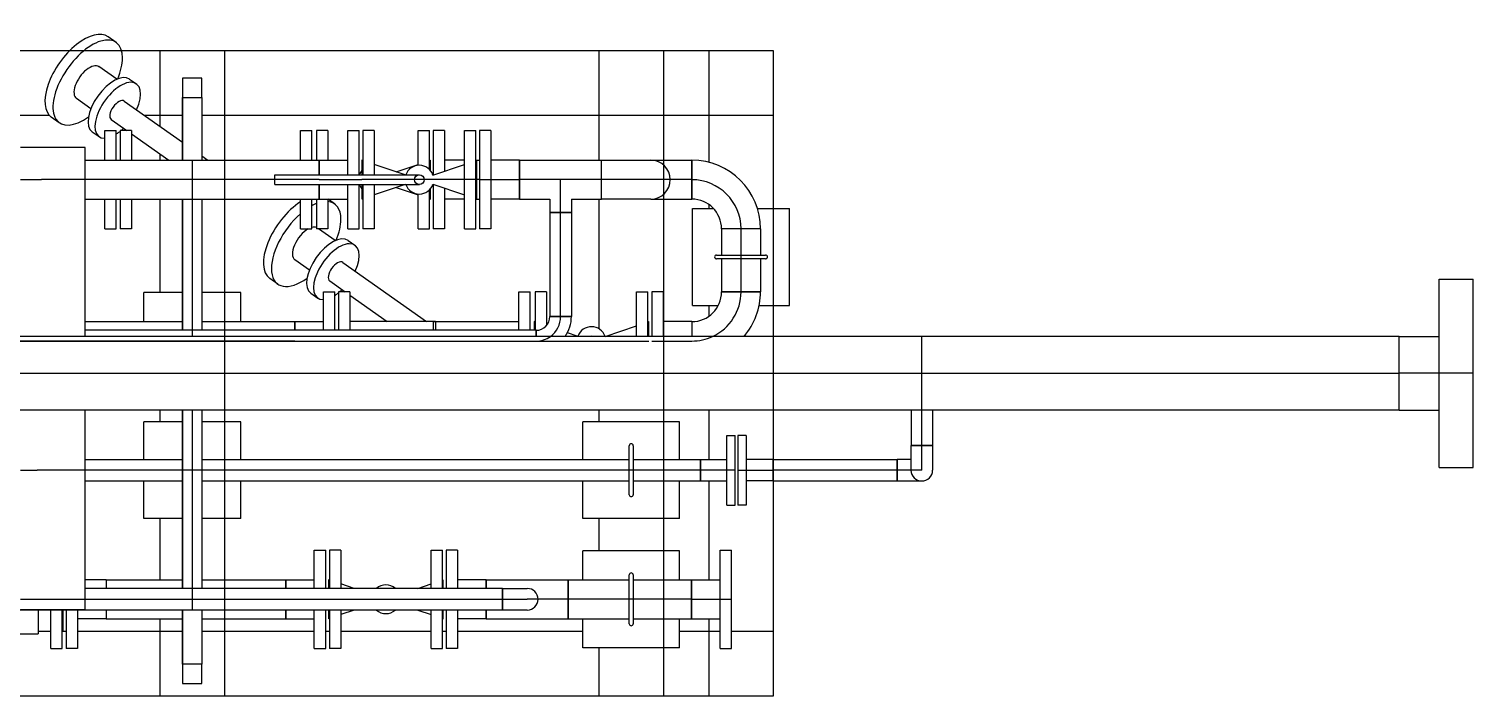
# Model space of a CAD drawing. Header units: inches. Extents: x 517790 to 538444, y 301815 to 302461.
# Drawn here: x 517891.53 to 517893.642, y 302294.285 to 302295.26 of the extents above; entities that cross this region are included whole.
import ezdxf

# ---------------------------------------------------------------- set-up
doc = ezdxf.new("R2010")
doc.units = ezdxf.units.IN
doc.header["$MEASUREMENT"] = 0
doc.layers.add('硅胶总平面底图 工艺装置区', color=253, linetype='Continuous')

msp = doc.modelspace()

# ---------------------------------------------------------------- linework, layer by layer
at = {"layer": '硅胶总平面底图 工艺装置区', "color": 253, "linetype": 'Continuous', "lineweight": -3}
for p, q in [((517891.6573, 302295.2407), (517891.6456, 302295.2489)), ((517891.0675, 302295.2287), (517891.5896, 302295.2287)), ((517891.5896, 302295.2287), (517891.6653, 302295.2287)), ((517891.6653, 302295.2287), (517892.6183, 302295.2287)), ((517891.7215, 302295.2287), (517891.8159, 302295.2287)), ((517891.7215, 302295.2287), (517891.7215, 302295.1179)), ((517891.8159, 302295.2287), (517891.8159, 302295.0683)), ((517891.8159, 302295.2287), (517891.8159, 302295.1343)), ((517892.3634, 302295.2287), (517892.4578, 302295.2287)), ((517892.3634, 302295.2287), (517892.3634, 302295.0683)), ((517892.4578, 302295.2287), (517892.4578, 302295.0683)), ((517892.4578, 302295.2287), (517892.4578, 302295.1343)), ((517892.5239, 302295.2287), (517892.6183, 302295.2287)), ((517892.5239, 302295.2287), (517892.5239, 302295.0653)), ((517892.6183, 302295.2287), (517892.6183, 302295.1343)), ((517892.6183, 302295.2287), (517892.6183, 302294.9977)), ((517891.6583, 302295.1867), (517891.6322, 302295.2052)), ((517891.677, 302295.187), (517891.687, 302295.1799)), ((517891.7545, 302295.1882), (517891.7546, 302295.1882)), ((517891.7545, 302295.1882), (517891.7546, 302295.1882)), ((517891.7829, 302295.1882), (517891.7546, 302295.1882)), ((517891.7829, 302295.1882), (517891.7546, 302295.1882)), ((517891.7546, 302295.1882), (517891.7546, 302295.1599)), ((517891.7546, 302295.1882), (517891.7546, 302295.1599)), ((517891.7829, 302295.1599), (517891.7829, 302295.1882)), ((517891.7829, 302295.1599), (517891.7829, 302295.1882)), ((517891.6205, 302295.1437), (517891.5993, 302295.1587)), ((517891.6693, 302295.1548), (517891.7546, 302295.0946)), ((517891.7546, 302295.1599), (517891.7545, 302295.1599)), ((517891.7545, 302295.1599), (517891.7546, 302295.1599)), ((517891.7546, 302295.1599), (517891.7829, 302295.1599)), ((517891.7546, 302295.1599), (517891.7829, 302295.1599)), ((517891.7546, 302295.0683), (517891.7546, 302295.1599)), ((517891.7546, 302295.1599), (517891.7546, 302295.0683)), ((517891.7829, 302295.1599), (517891.7829, 302295.0683)), ((517891.7829, 302295.1599), (517891.7829, 302295.0683)), ((517891.0675, 302295.1343), (517891.5594, 302295.1343)), ((517891.6984, 302295.1343), (517891.7546, 302295.1343)), ((517891.7829, 302295.1343), (517892.6183, 302295.1343)), ((517891.5742, 302295.1232), (517891.5625, 302295.1315)), ((517891.6503, 302295.1279), (517891.673, 302295.1118)), ((517891.6225, 302295.1099), (517891.6325, 302295.1028)), ((517891.641, 302295.0683), (517891.641, 302295.1118)), ((517891.641, 302295.1118), (517891.6575, 302295.1118)), ((517891.6575, 302295.0683), (517891.6575, 302295.1118)), ((517891.6631, 302295.1118), (517891.6631, 302295.0683)), ((517891.6797, 302295.1118), (517891.6631, 302295.1118)), ((517891.6797, 302295.1118), (517891.6797, 302295.0683)), ((517891.6797, 302295.107), (517891.7344, 302295.0683)), ((517891.9269, 302295.0683), (517891.9269, 302295.1118)), ((517891.9269, 302295.1118), (517891.9435, 302295.1118)), ((517891.9435, 302295.0683), (517891.9435, 302295.1118)), ((517891.9505, 302295.1118), (517891.9505, 302295.0683)), ((517891.9671, 302295.1118), (517891.9505, 302295.1118)), ((517891.9671, 302295.1118), (517891.9671, 302295.0683)), ((517891.9961, 302295.047), (517891.9961, 302295.1118)), ((517891.9961, 302295.1118), (517892.0127, 302295.1118)), ((517892.0127, 302295.047), (517892.0127, 302295.1118)), ((517892.0183, 302295.1118), (517892.0183, 302295.047)), ((517892.0348, 302295.1118), (517892.0183, 302295.1118)), ((517892.0348, 302295.1118), (517892.0348, 302295.047)), ((517892.099, 302295.0608), (517892.099, 302295.1118)), ((517892.099, 302295.1118), (517892.1155, 302295.1118)), ((517892.1155, 302295.0548), (517892.1155, 302295.1118)), ((517892.1212, 302295.1118), (517892.1212, 302295.0468)), ((517892.1377, 302295.1118), (517892.1212, 302295.1118)), ((517892.1377, 302295.1118), (517892.1377, 302295.0524)), ((517892.1667, 302295.0399), (517892.1667, 302295.1118)), ((517892.1667, 302295.1118), (517892.1833, 302295.1118)), ((517892.1833, 302295.0399), (517892.1833, 302295.1118)), ((517892.1889, 302295.1118), (517892.1889, 302295.0399)), ((517892.2055, 302295.1118), (517892.1889, 302295.1118)), ((517892.2055, 302295.1118), (517892.2055, 302295.0399)), ((517891.612, 302295.0871), (517891.5176, 302295.0871)), ((517891.612, 302295.0871), (517891.5176, 302295.0871)), ((517891.612, 302294.8106), (517891.612, 302295.0871)), ((517891.612, 302294.8106), (517891.612, 302295.0871)), ((517891.7215, 302295.0775), (517891.7215, 302295.0683)), ((517891.7829, 302295.0746), (517891.7917, 302295.0683)), ((517891.612, 302295.0683), (517891.9542, 302295.0683)), ((517891.7687, 302295.0683), (517891.7687, 302294.8106)), ((517891.8159, 302295.0683), (517891.8159, 302295.0114)), ((517891.9542, 302295.0683), (517891.9542, 302295.047)), ((517891.9542, 302295.047), (517891.9542, 302295.0683)), ((517891.9542, 302295.0683), (517891.9961, 302295.0683)), ((517892.0169, 302295.0683), (517892.0169, 302295.047)), ((517892.0183, 302295.0679), (517892.0169, 302295.0683)), ((517892.0799, 302295.047), (517892.0348, 302295.0622)), ((517892.0669, 302295.0514), (517892.099, 302295.0622)), ((517892.1155, 302295.0679), (517892.117, 302295.0683)), ((517892.117, 302295.0532), (517892.117, 302295.0683)), ((517892.1207, 302295.0466), (517892.1667, 302295.0622)), ((517892.1667, 302295.0683), (517892.1377, 302295.0683)), ((517892.1833, 302295.0683), (517892.1889, 302295.0683)), ((517892.1833, 302295.0679), (517892.1847, 302295.0683)), ((517892.1847, 302295.0114), (517892.1847, 302295.0683)), ((517892.2474, 302295.0683), (517892.2055, 302295.0683)), ((517892.2474, 302295.0683), (517892.2474, 302295.0399)), ((517892.2474, 302295.0114), (517892.2474, 302295.0683)), ((517892.2474, 302295.0683), (517892.3673, 302295.0683)), ((517892.3673, 302295.0114), (517892.3673, 302295.0683)), ((517892.3673, 302295.0683), (517892.4392, 302295.0683)), ((517892.3673, 302295.0114), (517892.3673, 302295.0683)), ((517892.3673, 302295.0683), (517892.3673, 302295.0683)), ((517892.4392, 302295.0683), (517892.4992, 302295.0683)), ((517892.4578, 302295.0683), (517892.4578, 302295.0114)), ((517892.4992, 302295.0399), (517892.4992, 302295.0683)), ((517892.4992, 302295.0683), (517892.4992, 302295.0114)), ((517891.5176, 302295.0399), (517891.5482, 302295.0399)), ((517891.612, 302295.0399), (517891.5482, 302295.0399)), ((517891.8895, 302295.0399), (517891.612, 302295.0399)), ((517891.8895, 302295.0399), (517891.8895, 302295.047)), ((517891.8895, 302295.047), (517892.1008, 302295.047)), ((517891.9542, 302295.0399), (517891.8895, 302295.0399)), ((517891.8895, 302295.0328), (517891.8895, 302295.0399)), ((517891.8895, 302295.0328), (517892.1008, 302295.0328)), ((517891.9542, 302295.0399), (517892.0127, 302295.0399)), ((517891.9542, 302295.0328), (517891.9542, 302295.0114)), ((517891.9542, 302295.0114), (517891.9542, 302295.0328)), ((517891.9961, 302294.9679), (517891.9961, 302295.0328)), ((517892.0127, 302295.0399), (517892.0169, 302295.0399)), ((517892.0127, 302294.9679), (517892.0127, 302295.0328)), ((517892.1847, 302295.0399), (517892.0169, 302295.0399)), ((517892.0169, 302295.0328), (517892.0169, 302295.0114)), ((517892.0183, 302295.0328), (517892.0183, 302294.9679)), ((517892.0348, 302295.0328), (517892.0348, 302294.9679)), ((517892.0799, 302295.0328), (517892.0348, 302295.0175)), ((517892.0669, 302295.0284), (517892.099, 302295.0175)), ((517892.1207, 302295.0331), (517892.1667, 302295.0175)), ((517892.1212, 302295.033), (517892.1212, 302294.9679)), ((517892.1667, 302294.9679), (517892.1667, 302295.0399)), ((517892.1833, 302294.9679), (517892.1833, 302295.0399)), ((517892.1889, 302295.0399), (517892.1847, 302295.0399)), ((517892.1889, 302295.0399), (517892.2474, 302295.0399)), ((517892.1889, 302295.0399), (517892.1889, 302294.9679)), ((517892.2055, 302295.0399), (517892.2055, 302294.9679)), ((517892.2474, 302295.0399), (517892.2474, 302295.0114)), ((517892.2474, 302295.0399), (517892.2474, 302295.0399)), ((517892.2474, 302295.0399), (517892.2474, 302295.0399)), ((517892.3673, 302295.0399), (517892.2474, 302295.0399)), ((517892.3074, 302294.9919), (517892.3074, 302295.0399)), ((517892.3673, 302295.0399), (517892.3673, 302295.0399)), ((517892.3673, 302295.0399), (517892.3673, 302295.0399)), ((517892.4392, 302295.0399), (517892.3673, 302295.0399)), ((517892.3673, 302295.0399), (517892.3673, 302295.0399)), ((517892.4677, 302295.0399), (517892.4392, 302295.0399)), ((517892.4992, 302295.0399), (517892.4677, 302295.0399)), ((517892.4992, 302295.0399), (517892.4992, 302295.0399)), ((517892.4992, 302295.0114), (517892.4992, 302295.0399)), ((517892.4992, 302295.0399), (517892.4992, 302295.0399)), ((517892.4992, 302295.0399), (517892.4992, 302295.0399)), ((517891.612, 302295.0114), (517891.9542, 302295.0114)), ((517891.641, 302294.9679), (517891.641, 302295.0114)), ((517891.6575, 302294.9679), (517891.6575, 302295.0114)), ((517891.6631, 302295.0114), (517891.6631, 302294.9679)), ((517891.6797, 302295.0114), (517891.6797, 302294.9679)), ((517891.7215, 302295.0114), (517891.7215, 302294.8747)), ((517891.7546, 302294.8196), (517891.7546, 302295.0114)), ((517891.7546, 302295.0114), (517891.7546, 302294.8196)), ((517891.7829, 302295.0114), (517891.7829, 302294.8196)), ((517891.7829, 302295.0114), (517891.7829, 302294.8196)), ((517891.8159, 302295.0114), (517891.8159, 302294.8747)), ((517891.9269, 302294.9679), (517891.9269, 302295.0114)), ((517891.9435, 302294.9679), (517891.9435, 302295.0114)), ((517891.9505, 302295.0114), (517891.9505, 302294.9679)), ((517891.9542, 302295.0114), (517891.9961, 302295.0114)), ((517891.9671, 302295.0114), (517891.9671, 302294.9679)), ((517891.9768, 302295.0047), (517891.9673, 302295.0114)), ((517892.0183, 302295.0119), (517892.0169, 302295.0114)), ((517892.099, 302294.9679), (517892.099, 302295.019)), ((517892.1155, 302294.9679), (517892.1155, 302295.0249)), ((517892.1155, 302295.0119), (517892.117, 302295.0114)), ((517892.117, 302295.0114), (517892.117, 302295.0265)), ((517892.1377, 302295.0273), (517892.1377, 302294.9679)), ((517892.1667, 302295.0114), (517892.1377, 302295.0114)), ((517892.1833, 302295.0119), (517892.1847, 302295.0114)), ((517892.1833, 302295.0114), (517892.1889, 302295.0114)), ((517892.2474, 302295.0114), (517892.2055, 302295.0114)), ((517892.2474, 302295.0114), (517892.2916, 302295.0114)), ((517892.2916, 302295.0114), (517892.2916, 302294.9919)), ((517892.3231, 302295.0114), (517892.3673, 302295.0114)), ((517892.3231, 302295.0114), (517892.3231, 302294.9919)), ((517892.3634, 302295.0114), (517892.3634, 302294.8218)), ((517892.4392, 302295.0114), (517892.3673, 302295.0114)), ((517892.3673, 302295.0114), (517892.3673, 302295.0114)), ((517892.4392, 302295.0114), (517892.4992, 302295.0114)), ((517892.4578, 302295.0114), (517892.4578, 302294.8323)), ((517892.2916, 302294.9919), (517892.3231, 302294.9919)), ((517892.3231, 302294.9919), (517892.2916, 302294.9919)), ((517892.2916, 302294.9919), (517892.2916, 302294.8398)), ((517892.3074, 302294.9919), (517892.3074, 302294.9919)), ((517892.3074, 302294.8398), (517892.3074, 302294.9919)), ((517892.3231, 302294.9919), (517892.3231, 302294.8398)), ((517892.5003, 302294.8561), (517892.5003, 302294.9977)), ((517892.5003, 302294.9977), (517892.5308, 302294.9977)), ((517892.5239, 302295.0037), (517892.5239, 302294.9977)), ((517892.5951, 302294.9977), (517892.6419, 302294.9977)), ((517892.6183, 302294.9977), (517892.6183, 302294.8561)), ((517892.6419, 302294.8561), (517892.6419, 302294.9977)), ((517891.641, 302294.9679), (517891.6575, 302294.9679)), ((517891.6797, 302294.9679), (517891.6631, 302294.9679)), ((517891.9269, 302294.9679), (517891.9435, 302294.9679)), ((517891.9671, 302294.9679), (517891.9505, 302294.9679)), ((517891.9778, 302294.9507), (517891.9535, 302294.9679)), ((517891.9961, 302294.9679), (517892.0127, 302294.9679)), ((517892.0348, 302294.9679), (517892.0183, 302294.9679)), ((517892.099, 302294.9679), (517892.1155, 302294.9679)), ((517892.1377, 302294.9679), (517892.1212, 302294.9679)), ((517892.1667, 302294.9679), (517892.1833, 302294.9679)), ((517892.2055, 302294.9679), (517892.1889, 302294.9679)), ((517892.5996, 302294.9679), (517892.5426, 302294.9679)), ((517892.5426, 302294.9679), (517892.5426, 302294.9297)), ((517892.5996, 302294.9679), (517892.5426, 302294.9679)), ((517892.5711, 302294.9679), (517892.5711, 302294.968)), ((517892.5711, 302294.9297), (517892.5711, 302294.9679)), ((517892.5711, 302294.9679), (517892.5711, 302294.9679)), ((517892.5996, 302294.9679), (517892.5996, 302294.9297)), ((517891.9966, 302294.951), (517892.0066, 302294.9439)), ((517891.94, 302294.9077), (517891.9189, 302294.9227)), ((517892.5352, 302294.9297), (517892.607, 302294.9297)), ((517892.607, 302294.9241), (517892.5352, 302294.9241)), ((517892.5426, 302294.9241), (517892.5426, 302294.8758)), ((517892.5711, 302294.9241), (517892.5711, 302294.9297)), ((517892.5711, 302294.8758), (517892.5711, 302294.9241)), ((517892.5996, 302294.9241), (517892.5996, 302294.8758)), ((517891.9889, 302294.9188), (517892.1112, 302294.8323)), ((517891.8938, 302294.8872), (517891.8821, 302294.8955)), ((517891.9698, 302294.8919), (517891.9925, 302294.8758)), ((517893.5921, 302294.7567), (517893.5921, 302294.8945)), ((517893.5921, 302294.8945), (517893.6416, 302294.8945)), ((517893.6416, 302294.7567), (517893.6416, 302294.8945)), ((517891.7546, 302294.8747), (517891.6979, 302294.8747)), ((517891.6979, 302294.8323), (517891.6979, 302294.8747)), ((517891.8395, 302294.8747), (517891.7829, 302294.8747)), ((517891.8159, 302294.8747), (517891.8159, 302294.7027)), ((517891.8395, 302294.8323), (517891.8395, 302294.8747)), ((517891.942, 302294.8739), (517891.9521, 302294.8668)), ((517891.9605, 302294.8196), (517891.9605, 302294.8758)), ((517891.9605, 302294.8758), (517891.977, 302294.8758)), ((517891.977, 302294.8196), (517891.977, 302294.8758)), ((517891.9827, 302294.8758), (517891.9827, 302294.8196)), ((517891.9992, 302294.8758), (517891.9827, 302294.8758)), ((517891.9992, 302294.8758), (517891.9992, 302294.8196)), ((517891.9992, 302294.8711), (517892.0539, 302294.8323)), ((517892.2464, 302294.8196), (517892.2464, 302294.8758)), ((517892.2464, 302294.8758), (517892.263, 302294.8758)), ((517892.263, 302294.8196), (517892.263, 302294.8758)), ((517892.2701, 302294.8758), (517892.2701, 302294.8196)), ((517892.2866, 302294.8758), (517892.2701, 302294.8758)), ((517892.2866, 302294.8758), (517892.2866, 302294.8265)), ((517892.4185, 302294.8106), (517892.4185, 302294.8758)), ((517892.4185, 302294.8758), (517892.435, 302294.8758)), ((517892.435, 302294.8106), (517892.435, 302294.8758)), ((517892.4407, 302294.8758), (517892.4407, 302294.8106)), ((517892.4572, 302294.8758), (517892.4407, 302294.8758)), ((517892.4572, 302294.8758), (517892.4572, 302294.8106)), ((517892.5996, 302294.8758), (517892.5426, 302294.8758)), ((517892.5426, 302294.8758), (517892.5996, 302294.8758)), ((517892.5711, 302294.8758), (517892.5711, 302294.8758)), ((517892.5711, 302294.8758), (517892.5711, 302294.8758)), ((517892.2916, 302294.8398), (517892.3231, 302294.8398)), ((517892.3231, 302294.8398), (517892.2916, 302294.8398)), ((517892.3074, 302294.8398), (517892.3074, 302294.8398)), ((517892.3074, 302294.8398), (517892.3074, 302294.8398)), ((517892.5003, 302294.8561), (517892.5379, 302294.8561)), ((517892.5239, 302294.8561), (517892.5239, 302294.8401)), ((517892.5976, 302294.8561), (517892.6419, 302294.8561)), ((517892.6183, 302294.8561), (517892.6183, 302294.8106)), ((517891.612, 302294.8323), (517891.7546, 302294.8323)), ((517892.2714, 302294.8196), (517891.612, 302294.8196)), ((517891.7829, 302294.8323), (517891.9185, 302294.8323)), ((517891.9185, 302294.8323), (517891.9185, 302294.8196)), ((517891.9185, 302294.8196), (517891.9185, 302294.8323)), ((517891.9185, 302294.8323), (517891.9605, 302294.8323)), ((517892.1243, 302294.8323), (517891.9992, 302294.8323)), ((517892.1214, 302294.8196), (517892.1214, 302294.8323)), ((517892.1214, 302294.8323), (517892.2464, 302294.8323)), ((517892.1243, 302294.8323), (517892.1243, 302294.8196)), ((517892.2686, 302294.8323), (517892.2686, 302294.8196)), ((517892.2701, 302294.8319), (517892.2686, 302294.8323)), ((517892.2714, 302294.8196), (517892.2714, 302294.8106)), ((517892.2714, 302294.8106), (517892.2714, 302294.8196)), ((517892.3724, 302294.8106), (517892.4185, 302294.8262)), ((517892.435, 302294.8319), (517892.4365, 302294.8323)), ((517892.4365, 302294.8106), (517892.4365, 302294.8323)), ((517892.4992, 302294.8323), (517892.4572, 302294.8323)), ((517892.4578, 302294.8323), (517892.4578, 302294.7027)), ((517892.4992, 302294.8323), (517892.4992, 302294.8106)), ((517892.4992, 302294.8323), (517892.4992, 302294.8106)), ((517890.9848, 302294.8039), (517892.2714, 302294.8039)), ((517893.5337, 302294.8106), (517891.1574, 302294.8106)), ((517891.9185, 302294.8039), (517891.3686, 302294.8039)), ((517891.9185, 302294.8039), (517891.977, 302294.8039)), ((517892.2686, 302294.8039), (517892.4365, 302294.8039)), ((517892.2714, 302294.8039), (517892.2714, 302294.8039)), ((517892.2714, 302294.8039), (517892.2714, 302294.8039)), ((517892.3143, 302294.811), (517892.3525, 302294.811)), ((517892.3317, 302294.811), (517892.3172, 302294.8159)), ((517892.4407, 302294.8039), (517892.4992, 302294.8039)), ((517892.4992, 302294.8039), (517892.4992, 302294.8039)), ((517892.4992, 302294.8039), (517892.4992, 302294.8039)), ((517892.6183, 302294.8106), (517892.6183, 302294.7027)), ((517892.8354, 302294.7027), (517892.8354, 302294.8106)), ((517893.5337, 302294.7567), (517893.5337, 302294.8106)), ((517893.5337, 302294.8106), (517893.5921, 302294.8106)), ((517893.5337, 302294.7027), (517893.5337, 302294.8106)), ((517891.1574, 302294.7567), (517893.5337, 302294.7567)), ((517893.6416, 302294.7567), (517893.5337, 302294.7567)), ((517893.5337, 302294.7027), (517893.5337, 302294.7567)), ((517893.5921, 302294.6188), (517893.5921, 302294.7567)), ((517893.6416, 302294.6188), (517893.6416, 302294.7567)), ((517893.5337, 302294.7027), (517891.1574, 302294.7027)), ((517891.612, 302294.4263), (517891.612, 302294.7027)), ((517891.612, 302294.4263), (517891.612, 302294.7027)), ((517891.7215, 302294.7027), (517891.7215, 302294.6859)), ((517891.7546, 302294.442), (517891.7546, 302294.7027)), ((517891.7546, 302294.7027), (517891.7546, 302294.442)), ((517891.7687, 302294.7027), (517891.7687, 302294.4105)), ((517891.7829, 302294.7027), (517891.7829, 302294.442)), ((517891.7829, 302294.7027), (517891.7829, 302294.442)), ((517891.8159, 302294.7027), (517891.8159, 302294.6859)), ((517892.3634, 302294.7027), (517892.3634, 302294.6859)), ((517892.4578, 302294.7027), (517892.4578, 302294.6859)), ((517892.5239, 302294.7027), (517892.5239, 302294.6308)), ((517892.6183, 302294.7027), (517892.6183, 302294.6308)), ((517892.8197, 302294.7027), (517892.8197, 302294.651)), ((517892.8354, 302294.651), (517892.8354, 302294.7027)), ((517892.8512, 302294.7027), (517892.8512, 302294.651)), ((517893.5337, 302294.7027), (517893.5921, 302294.7027)), ((517891.6979, 302294.6308), (517891.6979, 302294.6859)), ((517891.7546, 302294.6859), (517891.6979, 302294.6859)), ((517891.8395, 302294.6859), (517891.7829, 302294.6859)), ((517891.8159, 302294.6859), (517891.8159, 302294.5443)), ((517891.8395, 302294.6308), (517891.8395, 302294.6859)), ((517892.4814, 302294.6859), (517892.3398, 302294.6859)), ((517892.3398, 302294.6308), (517892.3398, 302294.6859)), ((517892.4578, 302294.6859), (517892.4578, 302294.5443)), ((517892.4814, 302294.6308), (517892.4814, 302294.6859)), ((517892.4078, 302294.5792), (517892.4078, 302294.6509)), ((517892.4135, 302294.6509), (517892.4135, 302294.5792)), ((517892.5505, 302294.6151), (517892.5505, 302294.666)), ((517892.5505, 302294.666), (517892.5625, 302294.666)), ((517892.5625, 302294.6151), (517892.5625, 302294.666)), ((517892.5667, 302294.666), (517892.5667, 302294.6151)), ((517892.5788, 302294.666), (517892.5667, 302294.666)), ((517892.5788, 302294.666), (517892.5788, 302294.6151)), ((517892.8197, 302294.651), (517892.8512, 302294.651)), ((517892.8197, 302294.6151), (517892.8197, 302294.651)), ((517892.8512, 302294.651), (517892.8197, 302294.651)), ((517892.8354, 302294.651), (517892.8354, 302294.651)), ((517892.8354, 302294.651), (517892.8354, 302294.651)), ((517892.8354, 302294.6151), (517892.8354, 302294.651)), ((517892.8512, 302294.651), (517892.8512, 302294.6151)), ((517891.612, 302294.6308), (517891.7546, 302294.6308)), ((517891.7829, 302294.6308), (517892.4078, 302294.6308)), ((517892.4135, 302294.6308), (517892.5117, 302294.6308)), ((517892.5117, 302294.6151), (517892.5117, 302294.6308)), ((517892.5117, 302294.6308), (517892.5505, 302294.6308)), ((517892.5117, 302294.6308), (517892.5117, 302294.5993)), ((517892.6176, 302294.6308), (517892.5788, 302294.6308)), ((517892.6176, 302294.6308), (517892.6176, 302294.5993)), ((517892.6176, 302294.6308), (517892.7995, 302294.6308)), ((517892.6176, 302294.6308), (517892.6176, 302294.6151)), ((517892.6183, 302294.6308), (517892.6183, 302294.5993)), ((517892.7995, 302294.6151), (517892.7995, 302294.6308)), ((517892.8197, 302294.6308), (517892.7995, 302294.6308)), ((517892.7995, 302294.6308), (517892.7995, 302294.5993)), ((517891.5176, 302294.6151), (517891.5421, 302294.6151)), ((517891.578, 302294.6151), (517891.5421, 302294.6151)), ((517891.578, 302294.6151), (517891.578, 302294.6151)), ((517891.612, 302294.6151), (517891.578, 302294.6151)), ((517891.7546, 302294.6151), (517891.612, 302294.6151)), ((517891.7829, 302294.6151), (517891.7546, 302294.6151)), ((517892.4078, 302294.6151), (517891.7829, 302294.6151)), ((517892.4135, 302294.6151), (517892.4078, 302294.6151)), ((517892.5117, 302294.6151), (517892.4135, 302294.6151)), ((517892.5625, 302294.6151), (517892.5117, 302294.6151)), ((517892.5117, 302294.5993), (517892.5117, 302294.6151)), ((517892.5505, 302294.5641), (517892.5505, 302294.6151)), ((517892.5625, 302294.5641), (517892.5625, 302294.6151)), ((517892.5667, 302294.6151), (517892.6176, 302294.6151)), ((517892.5667, 302294.6151), (517892.5667, 302294.5641)), ((517892.5788, 302294.6151), (517892.5788, 302294.5641)), ((517892.7995, 302294.6151), (517892.6176, 302294.6151)), ((517892.6176, 302294.6151), (517892.6176, 302294.5993)), ((517892.7995, 302294.6151), (517892.7995, 302294.6151)), ((517892.7995, 302294.6151), (517892.7995, 302294.6151)), ((517892.8197, 302294.6151), (517892.7995, 302294.6151)), ((517892.7995, 302294.5993), (517892.7995, 302294.6151)), ((517892.8354, 302294.6151), (517892.8197, 302294.6151)), ((517893.5921, 302294.6188), (517893.6416, 302294.6188)), ((517891.612, 302294.5993), (517891.7546, 302294.5993)), ((517891.6979, 302294.5443), (517891.6979, 302294.5993)), ((517891.7829, 302294.5993), (517892.4078, 302294.5993)), ((517891.8395, 302294.5443), (517891.8395, 302294.5993)), ((517892.3398, 302294.5443), (517892.3398, 302294.5993)), ((517892.4135, 302294.5993), (517892.5117, 302294.5993)), ((517892.4814, 302294.5443), (517892.4814, 302294.5993)), ((517892.5117, 302294.5993), (517892.5505, 302294.5993)), ((517892.5239, 302294.5993), (517892.5239, 302294.4547)), ((517892.6176, 302294.5993), (517892.5788, 302294.5993)), ((517892.6176, 302294.5993), (517892.7995, 302294.5993)), ((517892.6183, 302294.5993), (517892.6183, 302294.2847)), ((517892.7995, 302294.5993), (517892.8354, 302294.5993)), ((517892.5505, 302294.5641), (517892.5625, 302294.5641)), ((517892.5788, 302294.5641), (517892.5667, 302294.5641)), ((517891.7546, 302294.5443), (517891.6979, 302294.5443)), ((517891.7215, 302294.5443), (517891.7215, 302294.4547)), ((517891.8395, 302294.5443), (517891.7829, 302294.5443)), ((517891.8159, 302294.5443), (517891.8159, 302294.4547)), ((517892.4814, 302294.5443), (517892.3398, 302294.5443)), ((517892.3634, 302294.5443), (517892.3634, 302294.4971)), ((517892.4578, 302294.5443), (517892.4578, 302294.4971)), ((517891.9472, 302294.442), (517891.9472, 302294.4982)), ((517891.9472, 302294.4982), (517891.9638, 302294.4982)), ((517891.9638, 302294.442), (517891.9638, 302294.4982)), ((517891.9694, 302294.4982), (517891.9694, 302294.442)), ((517891.986, 302294.4982), (517891.9694, 302294.4982)), ((517891.986, 302294.4982), (517891.986, 302294.442)), ((517892.1179, 302294.442), (517892.1179, 302294.4982)), ((517892.1179, 302294.4982), (517892.1344, 302294.4982)), ((517892.1344, 302294.442), (517892.1344, 302294.4982)), ((517892.14, 302294.4982), (517892.14, 302294.442)), ((517892.1566, 302294.4982), (517892.14, 302294.4982)), ((517892.1566, 302294.4982), (517892.1566, 302294.442)), ((517892.4814, 302294.4971), (517892.3398, 302294.4971)), ((517892.3398, 302294.4547), (517892.3398, 302294.4971)), ((517892.4578, 302294.4971), (517892.4578, 302294.2847)), ((517892.4814, 302294.4547), (517892.4814, 302294.4971)), ((517892.5408, 302294.4263), (517892.5408, 302294.4982)), ((517892.5408, 302294.4982), (517892.5573, 302294.4982)), ((517892.5573, 302294.4263), (517892.5573, 302294.4982)), ((517892.4078, 302294.3904), (517892.4078, 302294.4621)), ((517892.4135, 302294.4621), (517892.4135, 302294.3904)), ((517891.6426, 302294.4547), (517891.612, 302294.4547)), ((517892.2225, 302294.442), (517891.612, 302294.442)), ((517891.6426, 302294.4547), (517891.6426, 302294.442)), ((517891.6426, 302294.4547), (517891.6426, 302294.442)), ((517891.6426, 302294.4547), (517891.7546, 302294.4547)), ((517891.7829, 302294.4547), (517891.9053, 302294.4547)), ((517891.8159, 302294.4547), (517891.8159, 302294.3978)), ((517891.9053, 302294.4547), (517891.9053, 302294.442)), ((517891.9053, 302294.442), (517891.9053, 302294.4547)), ((517891.9053, 302294.4547), (517891.9472, 302294.4547)), ((517891.968, 302294.4547), (517891.968, 302294.442)), ((517891.9694, 302294.4543), (517891.968, 302294.4547)), ((517892.0054, 302294.442), (517891.986, 302294.4487)), ((517892.0984, 302294.442), (517892.1179, 302294.4487)), ((517892.1344, 302294.4543), (517892.1358, 302294.4547)), ((517892.1358, 302294.442), (517892.1358, 302294.4547)), ((517892.1985, 302294.4547), (517892.1566, 302294.4547)), ((517892.1985, 302294.442), (517892.1985, 302294.4547)), ((517892.1985, 302294.4547), (517892.3184, 302294.4547)), ((517892.1985, 302294.4547), (517892.1985, 302294.442)), ((517892.2225, 302294.4105), (517892.2225, 302294.442)), ((517892.2225, 302294.442), (517892.2225, 302294.4105)), ((517892.2225, 302294.442), (517892.2585, 302294.442)), ((517892.3184, 302294.4263), (517892.3184, 302294.4547)), ((517892.3184, 302294.4547), (517892.3184, 302294.3978)), ((517892.3184, 302294.4547), (517892.4078, 302294.4547)), ((517892.4135, 302294.4547), (517892.4988, 302294.4547)), ((517892.4988, 302294.4263), (517892.4988, 302294.4547)), ((517892.4988, 302294.4547), (517892.5408, 302294.4547)), ((517892.4988, 302294.4547), (517892.4988, 302294.3978)), ((517891.5176, 302294.4263), (517891.612, 302294.4263)), ((517891.5176, 302294.4263), (517891.612, 302294.4263)), ((517891.612, 302294.4111), (517891.612, 302294.4263)), ((517891.612, 302294.4111), (517891.612, 302294.4263)), ((517891.612, 302294.4263), (517892.2225, 302294.4263)), ((517892.2225, 302294.4263), (517892.2225, 302294.4263)), ((517892.2225, 302294.4263), (517892.2225, 302294.4263)), ((517892.2225, 302294.4263), (517892.2585, 302294.4263)), ((517892.2742, 302294.4263), (517892.2585, 302294.4263)), ((517892.3184, 302294.4263), (517892.2742, 302294.4263)), ((517892.3184, 302294.4263), (517892.3184, 302294.4263)), ((517892.3184, 302294.3978), (517892.3184, 302294.4263)), ((517892.4078, 302294.4263), (517892.3184, 302294.4263)), ((517892.4135, 302294.4263), (517892.4078, 302294.4263)), ((517892.4988, 302294.4263), (517892.4135, 302294.4263)), ((517892.4988, 302294.4263), (517892.5573, 302294.4263)), ((517892.4988, 302294.3978), (517892.4988, 302294.4263)), ((517892.5408, 302294.3543), (517892.5408, 302294.4263)), ((517892.5573, 302294.3543), (517892.5573, 302294.4263)), ((517892.2225, 302294.4105), (517890.0111, 302294.4105)), ((517891.5176, 302294.4111), (517891.612, 302294.4111)), ((517891.5176, 302294.4111), (517891.612, 302294.4111)), ((517891.5436, 302294.4105), (517891.5436, 302294.3758)), ((517891.5619, 302294.3543), (517891.5619, 302294.4105)), ((517891.5785, 302294.3543), (517891.5785, 302294.4105)), ((517891.5799, 302294.3795), (517891.5799, 302294.4105)), ((517891.5841, 302294.4105), (517891.5841, 302294.3543)), ((517891.6007, 302294.4105), (517891.6007, 302294.3543)), ((517891.6426, 302294.3978), (517891.6007, 302294.3978)), ((517891.6426, 302294.4105), (517891.6426, 302294.3978)), ((517891.6426, 302294.4105), (517891.6426, 302294.3978)), ((517891.6426, 302294.3978), (517891.7546, 302294.3978)), ((517891.7215, 302294.3978), (517891.7215, 302294.2847)), ((517891.7546, 302294.3315), (517891.7546, 302294.4105)), ((517891.7546, 302294.4105), (517891.7546, 302294.3315)), ((517891.7829, 302294.4105), (517891.7829, 302294.3315)), ((517891.7829, 302294.4105), (517891.7829, 302294.3315)), ((517891.7829, 302294.3978), (517891.9053, 302294.3978)), ((517891.8159, 302294.3978), (517891.8159, 302294.2847)), ((517891.9053, 302294.4105), (517891.9053, 302294.3978)), ((517891.9053, 302294.3978), (517891.9053, 302294.4105)), ((517891.9053, 302294.3978), (517891.9472, 302294.3978)), ((517891.9472, 302294.3543), (517891.9472, 302294.4105)), ((517891.9638, 302294.3543), (517891.9638, 302294.4105)), ((517891.968, 302294.4105), (517891.968, 302294.3978)), ((517891.9694, 302294.3983), (517891.968, 302294.3978)), ((517891.9694, 302294.4105), (517891.9694, 302294.3543)), ((517891.986, 302294.4105), (517891.986, 302294.3543)), ((517892.0054, 302294.4105), (517891.986, 302294.4039)), ((517892.0984, 302294.4105), (517892.1179, 302294.4039)), ((517892.1179, 302294.3543), (517892.1179, 302294.4105)), ((517892.1344, 302294.3543), (517892.1344, 302294.4105)), ((517892.1344, 302294.3983), (517892.1358, 302294.3978)), ((517892.1358, 302294.3978), (517892.1358, 302294.4105)), ((517892.14, 302294.4105), (517892.14, 302294.3543)), ((517892.1566, 302294.4105), (517892.1566, 302294.3543)), ((517892.1985, 302294.3978), (517892.1566, 302294.3978)), ((517892.1985, 302294.3978), (517892.1985, 302294.4105)), ((517892.1985, 302294.4105), (517892.1985, 302294.3978)), ((517892.1985, 302294.3978), (517892.3184, 302294.3978)), ((517892.2585, 302294.4105), (517892.2225, 302294.4105)), ((517892.3184, 302294.3978), (517892.4078, 302294.3978)), ((517892.3398, 302294.3555), (517892.3398, 302294.3978)), ((517892.4135, 302294.3978), (517892.4988, 302294.3978)), ((517892.4814, 302294.3555), (517892.4814, 302294.3978)), ((517892.4988, 302294.3978), (517892.5408, 302294.3978)), ((517892.5239, 302294.3978), (517892.5239, 302294.2847)), ((517891.4275, 302294.3758), (517891.5436, 302294.3758)), ((517891.5436, 302294.3795), (517891.5619, 302294.3795)), ((517891.5619, 302294.3791), (517891.5436, 302294.3791)), ((517891.5785, 302294.3795), (517891.5799, 302294.3795)), ((517891.5841, 302294.3791), (517891.5785, 302294.3791)), ((517891.7546, 302294.3791), (517891.6007, 302294.3791)), ((517891.9472, 302294.3791), (517891.7829, 302294.3791)), ((517891.8159, 302294.3791), (517891.8159, 302294.2847)), ((517891.9694, 302294.3791), (517891.9638, 302294.3791)), ((517892.1179, 302294.3791), (517891.986, 302294.3791)), ((517892.14, 302294.3791), (517892.1344, 302294.3791)), ((517892.3398, 302294.3791), (517892.1566, 302294.3791)), ((517892.5408, 302294.3791), (517892.4814, 302294.3791)), ((517892.6183, 302294.3791), (517892.5573, 302294.3791)), ((517892.6183, 302294.3791), (517892.6183, 302294.2847)), ((517891.5619, 302294.3543), (517891.5785, 302294.3543)), ((517891.6007, 302294.3543), (517891.5841, 302294.3543)), ((517891.9472, 302294.3543), (517891.9638, 302294.3543)), ((517891.986, 302294.3543), (517891.9694, 302294.3543)), ((517892.1179, 302294.3543), (517892.1344, 302294.3543)), ((517892.1566, 302294.3543), (517892.14, 302294.3543)), ((517892.4814, 302294.3555), (517892.3398, 302294.3555)), ((517892.3634, 302294.3555), (517892.3634, 302294.2847)), ((517892.4578, 302294.3555), (517892.4578, 302294.2847)), ((517892.5408, 302294.3543), (517892.5573, 302294.3543)), ((517891.7545, 302294.3314), (517891.7546, 302294.3315)), ((517891.7545, 302294.3314), (517891.7546, 302294.3315)), ((517891.7829, 302294.3315), (517891.7546, 302294.3315)), ((517891.7829, 302294.3315), (517891.7546, 302294.3315)), ((517891.7546, 302294.3315), (517891.7546, 302294.3315)), ((517891.7546, 302294.3315), (517891.7546, 302294.3315)), ((517891.7546, 302294.3315), (517891.7546, 302294.3031)), ((517891.7546, 302294.3315), (517891.7546, 302294.3031)), ((517891.7829, 302294.3031), (517891.7829, 302294.3315)), ((517891.7829, 302294.3031), (517891.7829, 302294.3315)), ((517891.7546, 302294.3031), (517891.7545, 302294.3031)), ((517891.7545, 302294.3031), (517891.7546, 302294.3031)), ((517891.7546, 302294.3031), (517891.7829, 302294.3031)), ((517891.7546, 302294.3031), (517891.7829, 302294.3031)), ((517891.7829, 302294.3031), (517891.7829, 302294.3031)), ((517891.7829, 302294.3031), (517891.7829, 302294.3031)), ((517892.6183, 302294.2847), (517890.5738, 302294.2847)), ((517891.8159, 302294.2847), (517891.7215, 302294.2847)), ((517892.4578, 302294.2847), (517892.3634, 302294.2847)), ((517892.6183, 302294.2847), (517892.5239, 302294.2847))]:
    msp.add_line(p, q, dxfattribs=at)
msp.add_circle((517892.1008, 302295.0399), 0.00708, dxfattribs=at)
for centre, radius, start, end in [((517892.033, 302295.0399), 0.021, 140.4054, 160.2779), ((517892.1008, 302295.0399), 0.021, 18.7413, 160.2779), ((517892.4392, 302295.0399), 0.0285, 270, 90), ((517892.4392, 302295.0399), 0.0285, 0, 90), ((517892.4992, 302294.9679), 0.1004, 0, 90), ((517892.033, 302295.0399), 0.021, 199.7221, 219.5946), ((517892.1008, 302295.0399), 0.021, 199.7221, 341.2586), ((517892.4392, 302295.0399), 0.0285, 270, 0), ((517892.4992, 302294.9679), 0.0719, 0, 90), ((517892.4992, 302294.9679), 0.0435, 0, 90), ((517892.5352, 302294.9269), 0.00283, 90, 270), ((517892.607, 302294.9269), 0.00283, 270, 90), ((517892.4992, 302294.8758), 0.0435, 270, 0), ((517892.4992, 302294.8758), 0.0719, 295.019, 0), ((517892.4992, 302294.8758), 0.1004, 319.5191, 0), ((517892.2714, 302294.8398), 0.0202, 270, 0), ((517892.2714, 302294.8398), 0.036, 305.6817, 360), ((517892.2714, 302294.8398), 0.0517, 325.6165, 360), ((517892.3525, 302294.8039), 0.021, 18.7664, 160.2779), ((517892.2714, 302294.8398), 0.036, 270, 305.6817), ((517892.3525, 302294.8039), 0.00708, 72.4275, 107.5725), ((517892.4992, 302294.8758), 0.0719, 270, 295.019), ((517892.4106, 302294.6509), 0.00283, 0, 180), ((517892.8354, 302294.6151), 0.0158, 180, 0), ((517892.8354, 302294.6151), 0.0158, 180, 0), ((517892.4106, 302294.5792), 0.00283, 180, 0), ((517892.4106, 302294.4621), 0.00283, 0, 180), ((517892.0519, 302294.4263), 0.021, 48.7143, 131.2857), ((517892.2585, 302294.4263), 0.0158, 0, 90), ((517892.2585, 302294.4263), 0.0158, 270, 90), ((517892.2585, 302294.4263), 0.0158, 270, 0), ((517892.0519, 302294.4263), 0.021, 228.7143, 311.2857), ((517892.4106, 302294.3904), 0.00283, 180, 0)]:
    msp.add_arc(centre, radius, start, end, dxfattribs=at)
for centre, major_axis, start_param, end_param in [((517891.6041, 302295.1902), (0.0415, 0.0587), 0, 3.141593), ((517891.6158, 302295.1819), (0.0415, 0.0587), 5.667706, 10.40588), ((517891.6158, 302295.1819), (0.0164, 0.0232), 0, 3.141593), ((517891.6158, 302295.1819), (0.0415, 0.0587), 5.138812, 5.667706), ((517891.6498, 302295.1484), (-0.0273, -0.0385), 3.141593, 6.283185), ((517891.6598, 302295.1414), (-0.0273, -0.0385), 1.928367, 6.639019), ((517891.6598, 302295.1414), (-0.0095, -0.0135), 3.141593, 6.283185), ((517891.6598, 302295.1414), (-0.0273, -0.0385), 1.102726, 1.213225), ((517891.6598, 302295.1414), (-0.0273, -0.0385), 0.886757, 0.955317), ((517891.6598, 302295.1414), (-0.0273, -0.0385), 0.955317, 1.055951), ((517891.9236, 302294.9542), (-0.0415, -0.0587), 4.031342, 6.283185), ((517891.9353, 302294.9459), (0.0415, 0.0587), 5.667706, 6.563332), ((517891.9353, 302294.9459), (-0.0415, -0.0587), 4.262139, 7.264287), ((517891.9353, 302294.9459), (0.0415, 0.0587), 0.65068, 0.793826), ((517891.9353, 302294.9459), (-0.0164, -0.0232), 3.948417, 6.283185), ((517891.9353, 302294.9459), (0.0164, 0.0232), 0.095443, 0.537019), ((517891.9353, 302294.9459), (0.0415, 0.0587), 5.138813, 5.667706), ((517891.9693, 302294.9124), (-0.0273, -0.0385), 3.141593, 6.283185), ((517891.9793, 302294.9054), (-0.0273, -0.0385), 1.928367, 6.639019), ((517891.9793, 302294.9054), (-0.0095, -0.0135), 3.141593, 6.283185), ((517891.9793, 302294.9054), (-0.0273, -0.0385), 0.886757, 0.955317), ((517891.9793, 302294.9054), (-0.0273, -0.0385), 0.955317, 1.055951), ((517891.9793, 302294.9054), (-0.0273, -0.0385), 1.102726, 1.213225)]:
    msp.add_ellipse(centre, major_axis=major_axis, ratio=0.5, start_param=start_param, end_param=end_param, dxfattribs=at)

doc.saveas('drawing.dxf')
